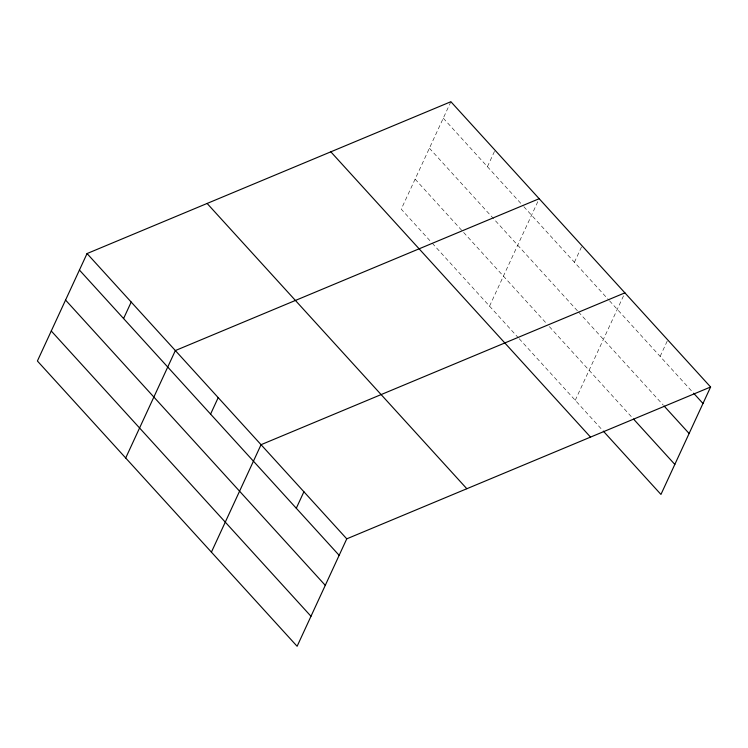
<?xml version="1.0" encoding="UTF-8"?>
<svg xmlns="http://www.w3.org/2000/svg" width="748" height="748" viewBox="0 0 748 748"><rect width="100%" height="100%" fill="white"/><g stroke="black" fill="none" stroke-linecap="round" stroke-linejoin="round"><path stroke-width="0.56" stroke-dasharray="3.74 2.81" d="M450.885 101.719L401.237 209.16L431.446 242.343M487.425 166.701L495.036 150.217M489.538 306.156L539.186 198.706M574.427 262.268L582.038 245.783M575.249 400.292L624.898 292.851M660.129 356.403L667.749 339.919M443.274 118.203L523.048 205.831M523.824 206.682L608.704 299.92M609.489 300.78L692.854 392.354M429.399 148.216L577.699 311.112M578.475 311.963L663.401 405.248M415.112 179.146L546.264 323.211M549.378 326.633L631.966 417.347M432.222 243.194L518.373 337.825M519.149 338.676L602.514 430.25"/><path stroke-width="1.12" d="M87.049 253.563L37.4 361.004L297.115 646.281L346.763 538.841L710.6 386.997L450.885 101.719L87.049 253.563L346.763 538.841M123.579 318.545L131.199 302.061M125.701 458L175.35 350.56L539.186 198.706M210.581 414.111L218.201 397.627M211.404 552.146L261.052 444.695L624.898 292.851M296.292 508.247L303.903 491.763M710.6 386.997L660.952 494.437L603.299 431.11M693.63 393.205L702.98 403.481M664.177 406.108L689.114 433.494M633.528 419.058L674.827 464.424M330.822 151.825L590.537 437.103M207.112 203.456L466.827 488.725M79.428 270.047L339.143 555.325M65.562 300.06L325.277 585.338M51.266 330.99L310.981 616.268"/></g></svg>
